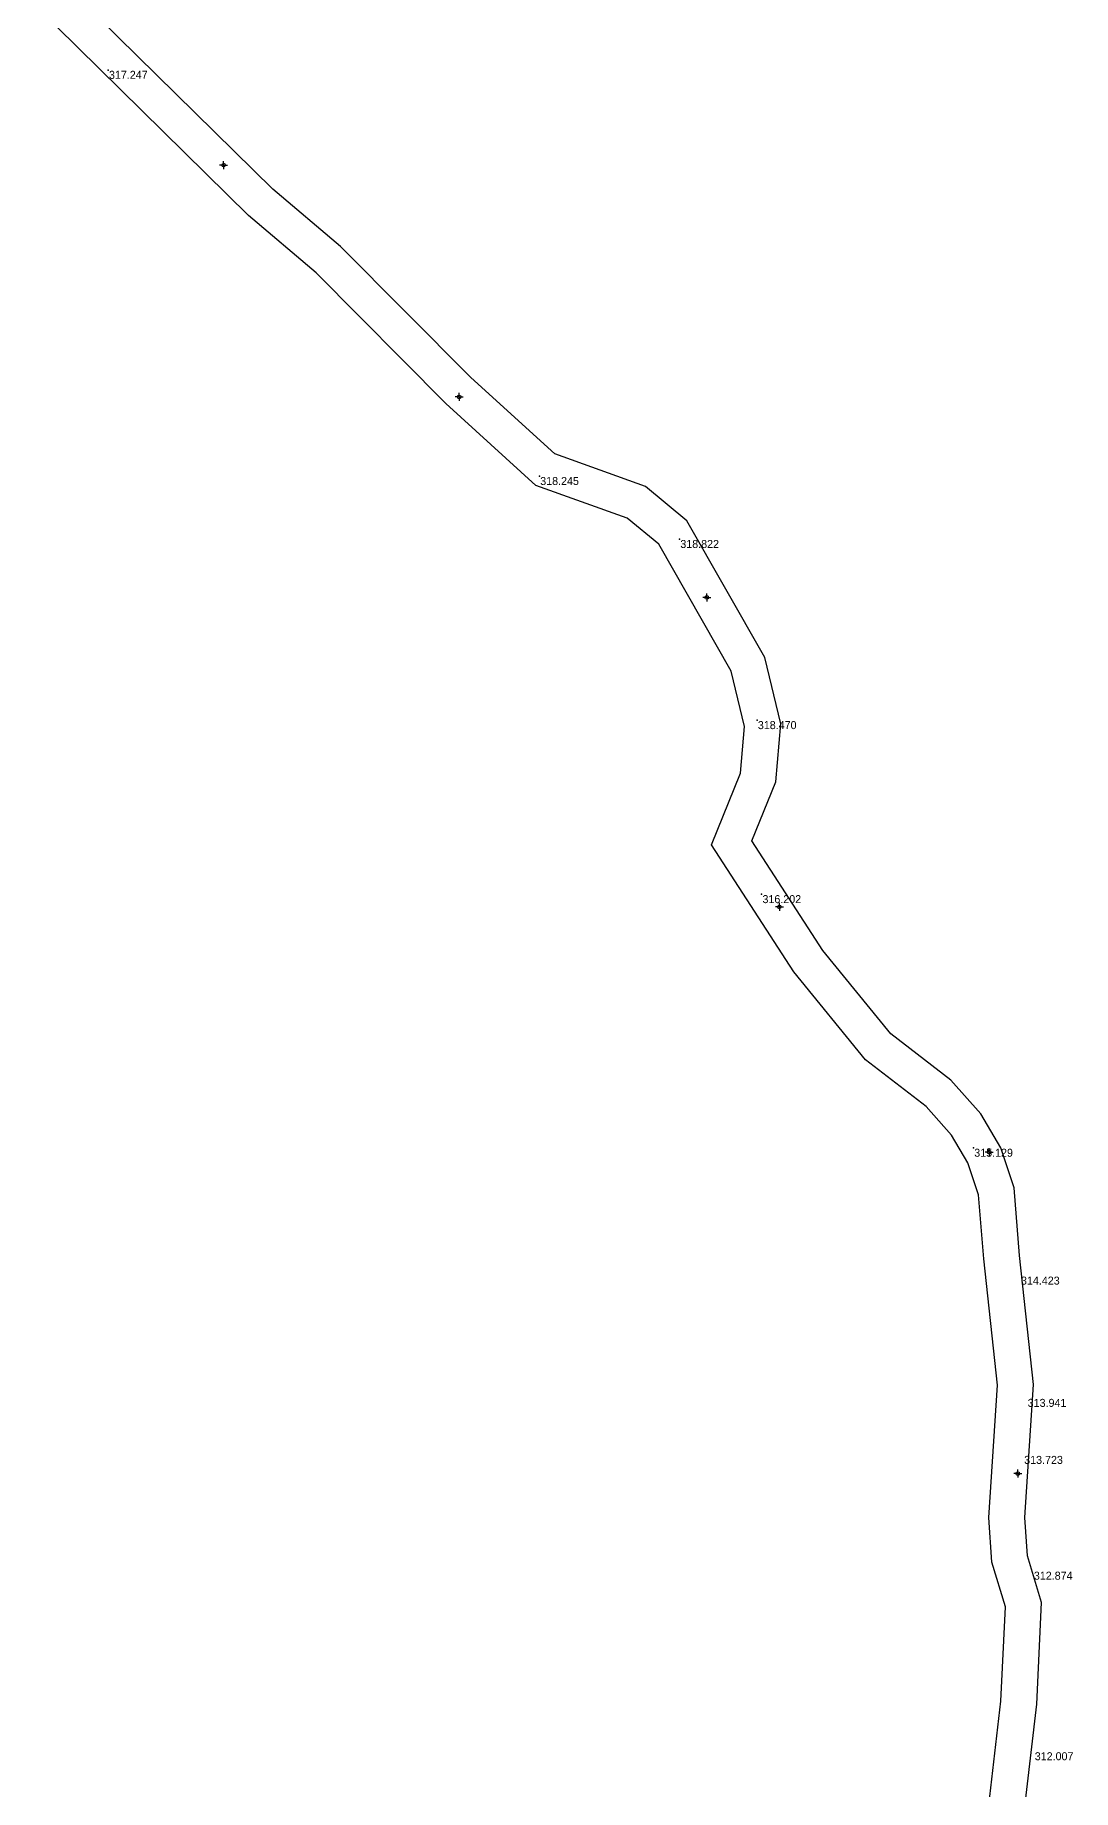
# Model space of a CAD drawing. Header units: metres. Extents: x 154318 to 157191, y 173056 to 174910.
# Drawn here: x 155899.5 to 156029.1, y 173705.4 to 173924.6 of the extents above; entities that cross this region are included whole.
import ezdxf
from ezdxf.enums import TextEntityAlignment as Align

# ---------------------------------------------------------------- set-up
doc = ezdxf.new("R2010")
doc.units = ezdxf.units.M
doc.header["$MEASUREMENT"] = 0
doc.linetypes.add('SOLID_LINE', pattern=[0])
doc.layers.add('CCCCCC', color=7, linetype='Continuous')

msp = doc.modelspace()

# ---------------------------------------------------------------- linework, layer by layer
at = {"layer": 'CCCCCC', "color": 0}
for points in [[(156022.68077, 173699.37594), (156024.63333, 173716.06935), (156025.22169, 173728.80222), (156023.44136, 173734.62154), (156023.12822, 173739.39161), (156024.22437, 173756.02206), (156022.4738, 173772.13697), (156021.77984, 173780.60254), (156020.13244, 173785.59231), (156017.6227, 173789.84229), (156013.88201, 173794.05687), (156006.38511, 173799.82574), (155997.90411, 173810.23602), (155989.01029, 173823.9507), (155992.00685, 173831.33166), (155992.64698, 173838.57274), (155990.64194, 173846.84343), (155980.90632, 173863.94594), (155975.71593, 173868.24084), (155964.39748, 173872.2967), (155953.89592, 173881.86667), (155937.62665, 173898.21619), (155929.18654, 173905.39634), (155902.51754, 173931.637)], [(156018.24826, 173700.21516), (156020.14542, 173716.43505), (156020.6905, 173728.23121), (156018.98528, 173733.80504), (156018.6185, 173739.39221), (156019.7083, 173755.92633), (156017.9937, 173771.71008), (156017.33868, 173779.7007), (156016.01123, 173783.72137), (156013.96877, 173787.18005), (156010.79962, 173790.75068), (156003.2265, 173796.57821), (155994.26124, 173807.58291), (155983.9585, 173823.47021), (155987.58371, 173832.39962), (155988.09929, 173838.23179), (155986.41784, 173845.16767), (155977.403, 173861.00401), (155973.45507, 173864.27081), (155962.03191, 173868.36419), (155950.78365, 173878.61462), (155934.56857, 173894.90968), (155926.14658, 173902.07441), (155899.46342, 173928.329)]]:
    msp.add_lwpolyline(points, dxfattribs=at)
at = {"layer": 'CCCCCC', "color": 0, "flags": 128}
for points in [[(155923.02353, 173908.38364), (155922.52353, 173908.38364)], [(155923.02353, 173908.38364), (155923.02353, 173908.88364)], [(155923.02353, 173908.38364), (155923.52353, 173908.38364)], [(155923.02353, 173908.38364), (155923.02353, 173907.88364)], [(155952.46028, 173879.42039), (155952.46028, 173879.92039)], [(155952.46028, 173879.42039), (155951.96028, 173879.42039)], [(155952.46028, 173879.42039), (155952.96028, 173879.42039)], [(155952.46028, 173879.42039), (155952.46028, 173878.92039)], [(155983.39001, 173854.37217), (155982.89001, 173854.37217)], [(155983.39001, 173854.37217), (155983.39001, 173854.87217)], [(155983.39001, 173854.37217), (155983.89001, 173854.37217)], [(155983.39001, 173854.37217), (155983.39001, 173853.87217)], [(155992.45418, 173815.704), (155992.45418, 173816.204)], [(155992.45418, 173815.704), (155991.95418, 173815.704)], [(155992.45418, 173815.704), (155992.95418, 173815.704)], [(155992.45418, 173815.704), (155992.45418, 173815.204)], [(156018.6773, 173785.06159), (156018.6773, 173785.56159)], [(156018.6773, 173785.06159), (156018.1773, 173785.06159)], [(156018.6773, 173785.06159), (156019.1773, 173785.06159)], [(156018.6773, 173785.06159), (156018.6773, 173784.56159)], [(156022.24947, 173744.88946), (156021.74947, 173744.88946)], [(156022.24947, 173744.88946), (156022.24947, 173745.38946)], [(156022.24947, 173744.88946), (156022.74947, 173744.88946)], [(156022.24947, 173744.88946), (156022.24947, 173744.38946)]]:
    msp.add_lwpolyline(points, dxfattribs=at)
at = {"layer": 'CCCCCC', "color": 0}
for centre in [(155923.02353, 173908.38364), (155952.46028, 173879.42039), (155983.39001, 173854.37217), (155992.45418, 173815.704), (156018.6773, 173785.06159), (156022.24947, 173744.88946)]:
    msp.add_circle(centre, 0.23, dxfattribs=at)
at = {"layer": 'CCCCCC', "color": 0, "linetype": 'SOLID_LINE'}
for p in [(155908.59459, 173920.26564, 317.24658), (155962.47714, 173869.51443, 318.24541), (155979.98068, 173861.64649, 318.82227), (155989.66898, 173839.01358, 318.47016), (155990.2446, 173817.26843, 316.20211), (156016.70619, 173785.57933, 315.12867)]:
    msp.add_point(p, dxfattribs=at)

# ---------------------------------------------------------------- texts
at = {"layer": 'CCCCCC', "color": 0}
for s, p in [('317.247', (155908.69459, 173920.16564, 317.24658)), ('318.245', (155962.57714, 173869.41443, 318.24541)), ('318.822', (155980.08068, 173861.54649, 318.82227)), ('318.470', (155989.76898, 173838.91358, 318.47016)), ('316.202', (155990.3446, 173817.16843, 316.20211)), ('315.129', (156016.80619, 173785.47934, 315.12867)), ('314.423', (156022.64745, 173769.50437, 314.42322)), ('313.941', (156023.48575, 173754.22673, 313.94058)), ('313.723', (156023.04762, 173747.10054, 313.72343)), ('312.874', (156024.25436, 173732.63335, 312.87423)), ('312.007', (156024.36609, 173710.07453))]:
    msp.add_text(s, height=1, dxfattribs=at).set_placement(p, align=Align.TOP_LEFT)

doc.saveas('drawing.dxf')
